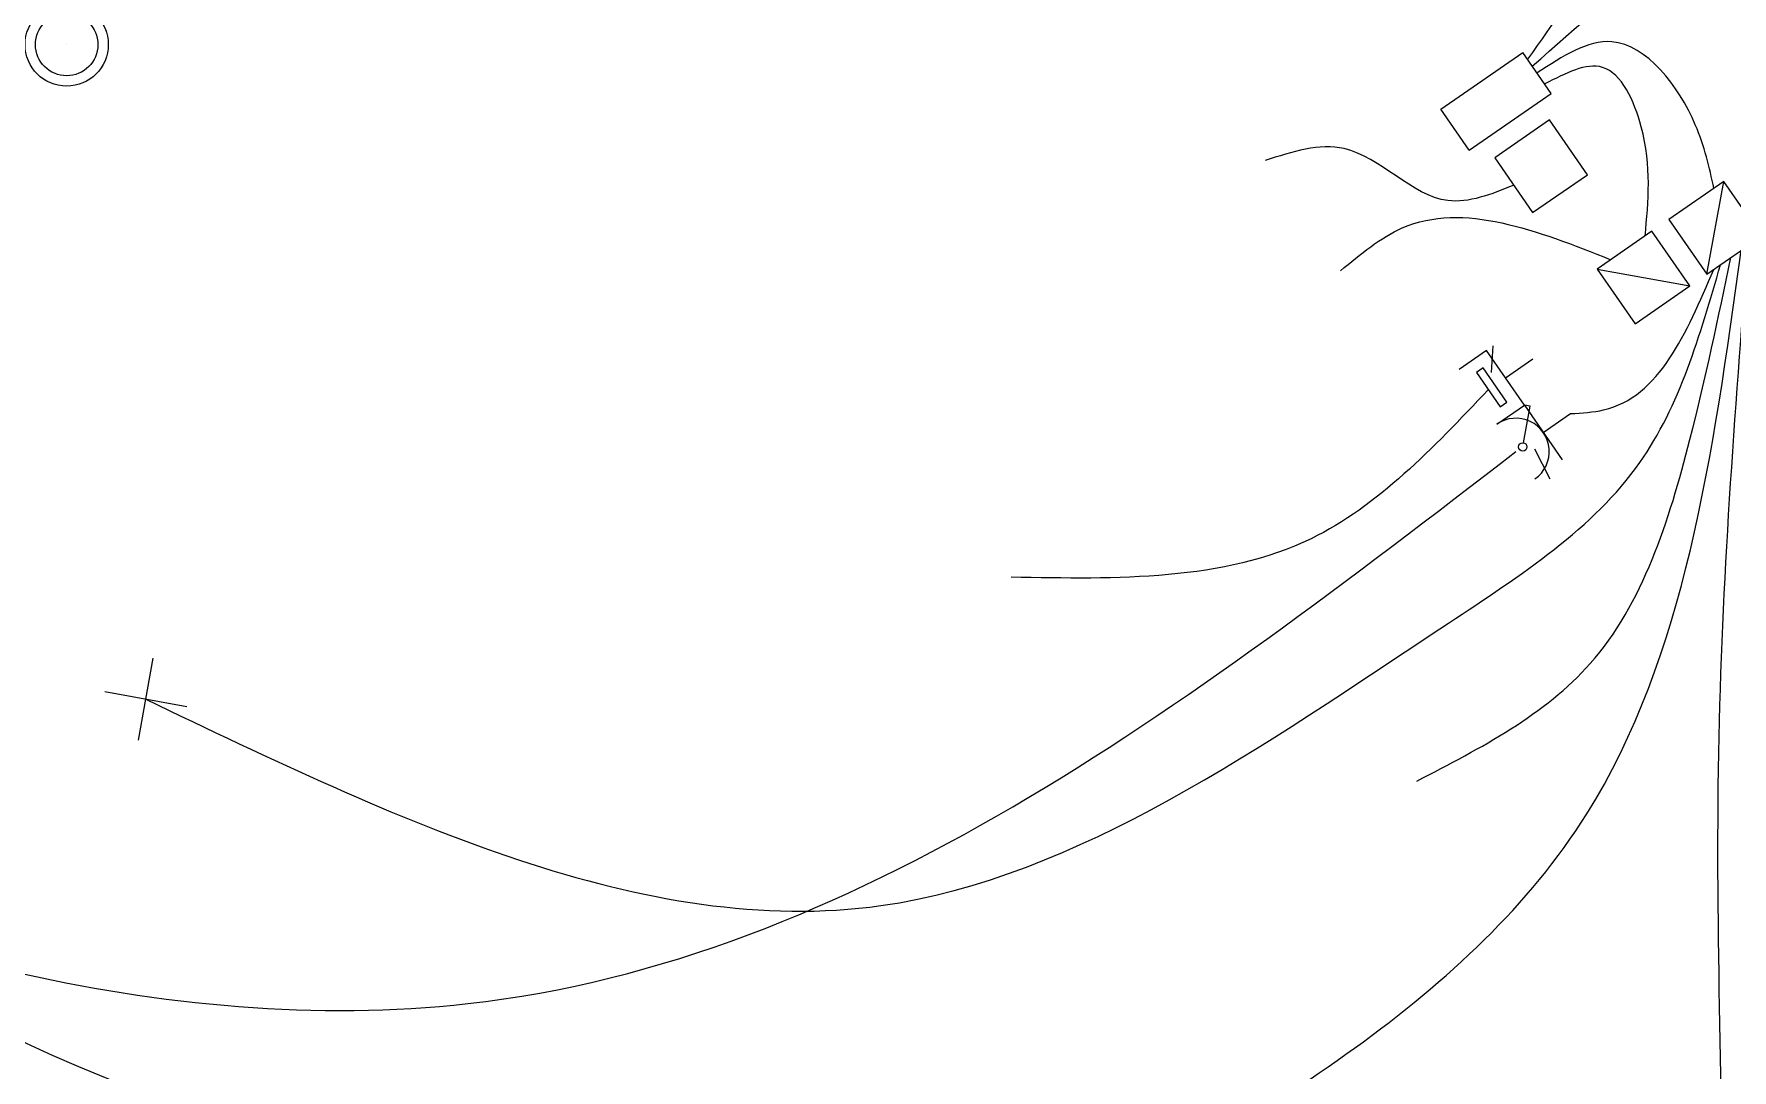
# Model space of a CAD drawing. Header units: metres. Extents: x 2747662.9 to 2747731.3, y 1250221.9 to 1250283.3.
# Drawn here: x 2747678.503 to 2747682.583, y 1250227.285 to 1250229.775 of the extents above; entities that cross this region are included whole.
import ezdxf

# ---------------------------------------------------------------- set-up
doc = ezdxf.new("R2010")
doc.units = ezdxf.units.M
doc.header["$MEASUREMENT"] = 0
doc.linetypes.add('EL_Boden', pattern=[900, 600, -300])
doc.layers.add('___elektro', color=7, linetype='Continuous')

msp = doc.modelspace()

# ---------------------------------------------------------------- linework, layer by layer
at = {"color": 30, "linetype": 'Continuous', "lineweight": 0, "true_color": 0xff8d1c}
for points, knots in [([(2747682.1029, 1250229.6978), (2747682.3178, 1250229.8866), (2747682.5328, 1250230.0753), (2747682.7554, 1250230.2406), (2747683.1204, 1250230.5116), (2747683.5058, 1250230.7196), (2747683.9667, 1250230.9262), (2747684.4144, 1250231.1269), (2747684.9335, 1250231.3263), (2747685.0491, 1250231.7368), (2747685.0882, 1250231.8756), (2747685.0811, 1250232.0385), (2747685.0569, 1250232.1939), (2747684.9883, 1250232.6339), (2747684.7818, 1250233.0144), (2747684.5752, 1250233.3949)], [0, 0, 0, 0, 1, 1, 1, 2, 2, 2, 3, 3, 3, 4, 4, 4, 5, 5, 5, 5]), ([(2747681.8183, 1250230.7233), (2747681.855, 1250230.7115), (2747681.8918, 1250230.6997), (2747681.9283, 1250230.6839), (2747682.1127, 1250230.604), (2747682.2923, 1250230.4213), (2747682.316, 1250230.2398), (2747682.3389, 1250230.0638), (2747682.2152, 1250229.889), (2747682.0915, 1250229.7143)], [0, 0, 0, 0, 1, 1, 1, 2, 2, 2, 3, 3, 3, 3]), ([(2747682.5392, 1250229.404), (2747682.5282, 1250229.4542), (2747682.5171, 1250229.5044), (2747682.4945, 1250229.5567), (2747682.4543, 1250229.6498), (2747682.3777, 1250229.7497), (2747682.2939, 1250229.7562), (2747682.2363, 1250229.7607), (2747682.1753, 1250229.7211), (2747682.1143, 1250229.6814)], [0, 0, 0, 0, 1, 1, 1, 2, 2, 2, 3, 3, 3, 3]), ([(2747682.3737, 1250229.2893), (2747682.3818, 1250229.3729), (2747682.39, 1250229.4564), (2747682.3646, 1250229.5517), (2747682.3481, 1250229.6136), (2747682.3175, 1250229.6805), (2747682.2715, 1250229.6946), (2747682.2325, 1250229.7065), (2747682.1827, 1250229.6806), (2747682.1328, 1250229.6547)], [0, 0, 0, 0, 1, 1, 1, 2, 2, 2, 3, 3, 3, 3]), ([(2747682.0581, 1250229.4113), (2747682.0041, 1250229.3896), (2747681.9502, 1250229.3679), (2747681.8999, 1250229.3744), (2747681.8136, 1250229.3855), (2747681.7378, 1250229.4793), (2747681.651, 1250229.4994), (2747681.5911, 1250229.5132), (2747681.526, 1250229.4919), (2747681.4609, 1250229.4706)], [0, 0, 0, 0, 1, 1, 1, 2, 2, 2, 3, 3, 3, 3]), ([(2747681.642, 1250229.2058), (2747681.6901, 1250229.2457), (2747681.7383, 1250229.2857), (2747681.7904, 1250229.3086), (2747681.9367, 1250229.3728), (2747682.1141, 1250229.3026), (2747682.2915, 1250229.2324)], [0, 0, 0, 0, 1, 1, 1, 2, 2, 2, 2]), ([(2747680.9458, 1250226.89), (2747681.4518, 1250227.1758), (2747681.9578, 1250227.4615), (2747682.2336, 1250227.9002), (2747682.4702, 1250228.2766), (2747682.5374, 1250228.7656), (2747682.6045, 1250229.2546)], [0, 0, 0, 0, 1, 1, 1, 2, 2, 2, 2]), ([(2747681.8256, 1250227.9793), (2747681.9799, 1250228.0594), (2747682.1341, 1250228.1395), (2747682.2421, 1250228.2617), (2747682.3686, 1250228.4047), (2747682.4317, 1250228.6053), (2747682.4815, 1250228.8), (2747682.5195, 1250228.9481), (2747682.5497, 1250229.0928), (2747682.5799, 1250229.2375)], [0, 0, 0, 0, 1, 1, 1, 2, 2, 2, 3, 3, 3, 3]), ([(2747682.4425, 1250225.3603), (2747682.4489, 1250225.3914), (2747682.4553, 1250225.4224), (2747682.4614, 1250225.4535), (2747682.6268, 1250226.3022), (2747682.5349, 1250227.1803), (2747682.5508, 1250228.0474), (2747682.5583, 1250228.4552), (2747682.5896, 1250228.8606), (2747682.621, 1250229.266)], [0, 0, 0, 0, 1, 1, 1, 2, 2, 2, 3, 3, 3, 3]), ([(2747678.7716, 1250228.176), (2747679.3711, 1250227.8882), (2747679.9705, 1250227.6005), (2747680.538, 1250227.68), (2747681.0092, 1250227.7461), (2747681.4584, 1250228.0655), (2747681.9017, 1250228.3591), (2747682.0764, 1250228.4748), (2747682.2502, 1250228.5865), (2747682.3614, 1250228.7451), (2747682.4565, 1250228.8807), (2747682.5059, 1250229.0506), (2747682.5552, 1250229.2204)], [0, 0, 0, 0, 1, 1, 1, 2, 2, 2, 3, 3, 3, 4, 4, 4, 4]), ([(2747682.195, 1250228.8624), (2747682.2222, 1250228.8639), (2747682.2493, 1250228.8655), (2747682.2742, 1250228.8713), (2747682.4078, 1250228.9024), (2747682.4733, 1250229.0557), (2747682.5388, 1250229.209)], [0, 0, 0, 0, 1, 1, 1, 2, 2, 2, 2]), ([(2747681.997, 1250228.9199), (2747681.8642, 1250228.7797), (2747681.7314, 1250228.6395), (2747681.5713, 1250228.5617), (2747681.3622, 1250228.46), (2747681.1065, 1250228.4646), (2747680.8508, 1250228.4691)], [0, 0, 0, 0, 1, 1, 1, 2, 2, 2, 2]), ([(2747678.003, 1250227.6436), (2747678.1487, 1250227.6009), (2747678.2944, 1250227.5582), (2747678.4434, 1250227.5237), (2747678.8043, 1250227.44), (2747679.185, 1250227.4041), (2747679.5455, 1250227.4445), (2747680.4742, 1250227.5487), (2747681.2688, 1250228.16), (2747682.0635, 1250228.7713)], [0, 0, 0, 0, 1, 1, 1, 2, 2, 2, 3, 3, 3, 3])]:
    msp.add_open_spline(points, degree=3, knots=knots, dxfattribs=at)
at = {"color": 30, "linetype": 'EL_Boden', "lineweight": 0, "true_color": 0xff8d1c}
for points in [[(2747679.007, 1250231.096), (2747678.9145, 1250230.915), (2747678.822, 1250230.734), (2747678.7035, 1250230.5692), (2747678.3979, 1250230.1438), (2747677.9195, 1250229.826), (2747677.4146, 1250229.6744), (2747677.2001, 1250229.6099), (2747676.9809, 1250229.5755), (2747676.7617, 1250229.541)], [(2747678.003, 1250227.6436), (2747678.1576, 1250227.5385), (2747678.3122, 1250227.4334), (2747678.4844, 1250227.3496), (2747678.8117, 1250227.1904), (2747679.2024, 1250227.1082), (2747679.4452, 1250226.8742), (2747679.6514, 1250226.6756), (2747679.751, 1250226.3675), (2747679.8506, 1250226.0594)]]:
    msp.add_open_spline(points, degree=3, knots=[0, 0, 0, 0, 1, 1, 1, 2, 2, 2, 3, 3, 3, 3], dxfattribs=at)
at = {"layer": '___elektro', "color": 30, "linetype": 'Continuous', "lineweight": 0, "true_color": 0xff8d1c}
for p, q in [((2747678.5816, 1250229.7494), (2747678.5816, 1250229.7494)), ((2747681.8828, 1250229.594), (2747682.0801, 1250229.7307)), ((2747682.1484, 1250229.6321), (2747682.0801, 1250229.7307)), ((2747682.0143, 1250229.6852), (2747682.0144, 1250229.6852)), ((2747682.0308, 1250229.6965), (2747682.0308, 1250229.6966)), ((2747682.0472, 1250229.7079), (2747682.0473, 1250229.708)), ((2747682.0637, 1250229.7193), (2747682.0637, 1250229.7193)), ((2747682.0915, 1250229.7143), (2747682.0915, 1250229.7143)), ((2747682.1029, 1250229.6978), (2747682.1029, 1250229.6979)), ((2747682.1143, 1250229.6814), (2747682.1143, 1250229.6814)), ((2747678.6385, 1250229.6672), (2747678.6385, 1250229.6672)), ((2747681.965, 1250229.651), (2747681.9651, 1250229.651)), ((2747681.9815, 1250229.6624), (2747681.9815, 1250229.6624)), ((2747681.9979, 1250229.6738), (2747681.9979, 1250229.6738)), ((2747682.1257, 1250229.6649), (2747682.1257, 1250229.665)), ((2747682.137, 1250229.6485), (2747682.1371, 1250229.6485)), ((2747681.8993, 1250229.6054), (2747681.8993, 1250229.6055)), ((2747681.9157, 1250229.6168), (2747681.9157, 1250229.6169)), ((2747681.9321, 1250229.6282), (2747681.9322, 1250229.6282)), ((2747681.9486, 1250229.6396), (2747681.9486, 1250229.6396)), ((2747681.9511, 1250229.4954), (2747682.1484, 1250229.6321)), ((2747682.1156, 1250229.6093), (2747682.1156, 1250229.6093)), ((2747682.132, 1250229.6207), (2747682.132, 1250229.6207)), ((2747681.9511, 1250229.4954), (2747681.8828, 1250229.594)), ((2747681.8942, 1250229.5776), (2747681.8942, 1250229.5776)), ((2747681.9056, 1250229.5612), (2747681.9056, 1250229.5612)), ((2747682.144, 1250229.5682), (2747682.0125, 1250229.4771)), ((2747682.0498, 1250229.5637), (2747682.0498, 1250229.5638)), ((2747682.0662, 1250229.5751), (2747682.0663, 1250229.5751)), ((2747682.0827, 1250229.5865), (2747682.0827, 1250229.5865)), ((2747682.0991, 1250229.5979), (2747682.0992, 1250229.5979)), ((2747682.2351, 1250229.4367), (2747682.144, 1250229.5682)), ((2747681.917, 1250229.5447), (2747681.917, 1250229.5448)), ((2747681.9284, 1250229.5283), (2747681.9284, 1250229.5283)), ((2747681.984, 1250229.5182), (2747681.9841, 1250229.5182)), ((2747682.0005, 1250229.5296), (2747682.0005, 1250229.5296)), ((2747682.0169, 1250229.541), (2747682.0169, 1250229.541)), ((2747682.0333, 1250229.5523), (2747682.0334, 1250229.5524)), ((2747681.9398, 1250229.5118), (2747681.9398, 1250229.5119)), ((2747681.9676, 1250229.5068), (2747681.9676, 1250229.5068)), ((2747682.0289, 1250229.4885), (2747682.029, 1250229.4885)), ((2747682.0125, 1250229.4771), (2747682.1036, 1250229.3455)), ((2747682.1036, 1250229.3455), (2747682.2351, 1250229.4367)), ((2747682.5627, 1250229.4203), (2747682.4312, 1250229.3292)), ((2747682.5223, 1250229.1977), (2747682.5627, 1250229.4203)), ((2747682.5299, 1250229.3975), (2747682.5299, 1250229.3975)), ((2747682.5463, 1250229.4089), (2747682.5463, 1250229.4089)), ((2747682.6539, 1250229.2888), (2747682.5627, 1250229.4203)), ((2747682.5741, 1250229.4039), (2747682.5742, 1250229.4039)), ((2747682.4805, 1250229.3634), (2747682.4806, 1250229.3634)), ((2747682.497, 1250229.3747), (2747682.497, 1250229.3748)), ((2747682.5134, 1250229.3861), (2747682.5135, 1250229.3862)), ((2747682.4312, 1250229.3292), (2747682.5223, 1250229.1977)), ((2747682.4477, 1250229.3406), (2747682.4477, 1250229.3406)), ((2747682.4641, 1250229.352), (2747682.4641, 1250229.352)), ((2747682.3901, 1250229.3007), (2747682.2586, 1250229.2096)), ((2747682.3572, 1250229.2779), (2747682.3573, 1250229.278)), ((2747682.3737, 1250229.2893), (2747682.3737, 1250229.2894)), ((2747682.4812, 1250229.1692), (2747682.3901, 1250229.3007)), ((2747682.4015, 1250229.2843), (2747682.4015, 1250229.2843)), ((2747682.4426, 1250229.3127), (2747682.4426, 1250229.3128)), ((2747682.454, 1250229.2963), (2747682.454, 1250229.2963)), ((2747682.4654, 1250229.2799), (2747682.4654, 1250229.2799)), ((2747682.5223, 1250229.1977), (2747682.6539, 1250229.2888)), ((2747682.2915, 1250229.2324), (2747682.2915, 1250229.2324)), ((2747682.3079, 1250229.2438), (2747682.308, 1250229.2438)), ((2747682.3244, 1250229.2552), (2747682.3244, 1250229.2552)), ((2747682.3408, 1250229.2666), (2747682.3408, 1250229.2666)), ((2747682.4129, 1250229.2678), (2747682.4129, 1250229.2679)), ((2747682.4243, 1250229.2514), (2747682.4243, 1250229.2514)), ((2747682.4357, 1250229.235), (2747682.4357, 1250229.235)), ((2747682.4768, 1250229.2634), (2747682.4768, 1250229.2635)), ((2747682.4882, 1250229.247), (2747682.4882, 1250229.247)), ((2747682.2586, 1250229.2096), (2747682.3497, 1250229.0781)), ((2747682.2586, 1250229.2096), (2747682.4812, 1250229.1692)), ((2747682.27, 1250229.1932), (2747682.27, 1250229.1932)), ((2747682.275, 1250229.221), (2747682.2751, 1250229.221)), ((2747682.4471, 1250229.2185), (2747682.4471, 1250229.2185)), ((2747682.4584, 1250229.2021), (2747682.4585, 1250229.2021)), ((2747682.4996, 1250229.2305), (2747682.4996, 1250229.2306)), ((2747682.5109, 1250229.2141), (2747682.511, 1250229.2141)), ((2747682.5388, 1250229.209), (2747682.5388, 1250229.2091)), ((2747682.5552, 1250229.2204), (2747682.5553, 1250229.2205)), ((2747682.5717, 1250229.2318), (2747682.5717, 1250229.2319)), ((2747682.2814, 1250229.1767), (2747682.2814, 1250229.1768)), ((2747682.2928, 1250229.1603), (2747682.2928, 1250229.1603)), ((2747682.3497, 1250229.0781), (2747682.4812, 1250229.1692)), ((2747682.4648, 1250229.1578), (2747682.4648, 1250229.1578)), ((2747682.4698, 1250229.1856), (2747682.4699, 1250229.1857)), ((2747682.3041, 1250229.1438), (2747682.3042, 1250229.1439)), ((2747682.3155, 1250229.1274), (2747682.3156, 1250229.1274)), ((2747682.3269, 1250229.111), (2747682.327, 1250229.111)), ((2747682.399, 1250229.1122), (2747682.3991, 1250229.1123)), ((2747682.4155, 1250229.1236), (2747682.4155, 1250229.1237)), ((2747682.4319, 1250229.135), (2747682.4319, 1250229.1351)), ((2747682.4483, 1250229.1464), (2747682.4484, 1250229.1464)), ((2747682.3383, 1250229.0945), (2747682.3384, 1250229.0946)), ((2747682.3661, 1250229.0895), (2747682.3662, 1250229.0895)), ((2747682.3826, 1250229.1009), (2747682.3826, 1250229.1009)), ((2747681.9926, 1250229.0141), (2747681.9268, 1250228.9685)), ((2747682.0837, 1250228.8826), (2747681.9926, 1250229.0141)), ((2747682.0046, 1250228.9616), (2747682.009, 1250229.0255)), ((2747682.0381, 1250228.9483), (2747682.1039, 1250228.9939)), ((2747682.1039, 1250228.9939), (2747682.1039, 1250228.9939)), ((2747682.0179, 1250228.837), (2747682.0837, 1250228.8826)), ((2747682.0817, 1250228.7925), (2747682.0976, 1250228.88)), ((2747682.0837, 1250228.8826), (2747682.1748, 1250228.751)), ((2747682.0976, 1250228.88), (2747682.0837, 1250228.8826)), ((2747682.1292, 1250228.8168), (2747682.195, 1250228.8624)), ((2747682.195, 1250228.8624), (2747682.195, 1250228.8624)), ((2747682.195, 1250228.8624), (2747682.195, 1250228.8624)), ((2747682.1078, 1250228.7776), (2747682.1451, 1250228.7061)), ((2747678.7538, 1250228.0776), (2747678.7895, 1250228.2744)), ((2747678.87, 1250228.1581), (2747678.6733, 1250228.1938)), ((2747678.7716, 1250228.176), (2747678.7717, 1250228.176))]:
    msp.add_line(p, q, dxfattribs=at)
msp.add_lwpolyline([(2747681.9686, 1250228.961), (2747682.0255, 1250228.8788), (2747682.0419, 1250228.8901), (2747681.985, 1250228.9724)], close=True, dxfattribs=at)
for centre, radius in [((2747678.5816, 1250229.7494), 0.1), ((2747678.5816, 1250229.7494), 0.075), ((2747682.0799, 1250228.7826), 0.01)]:
    msp.add_circle(centre, radius, dxfattribs=at)
msp.add_arc((2747682.0635, 1250228.7713), 0.08, 304.7099, 124.7099, dxfattribs=at)

doc.saveas('drawing.dxf')
